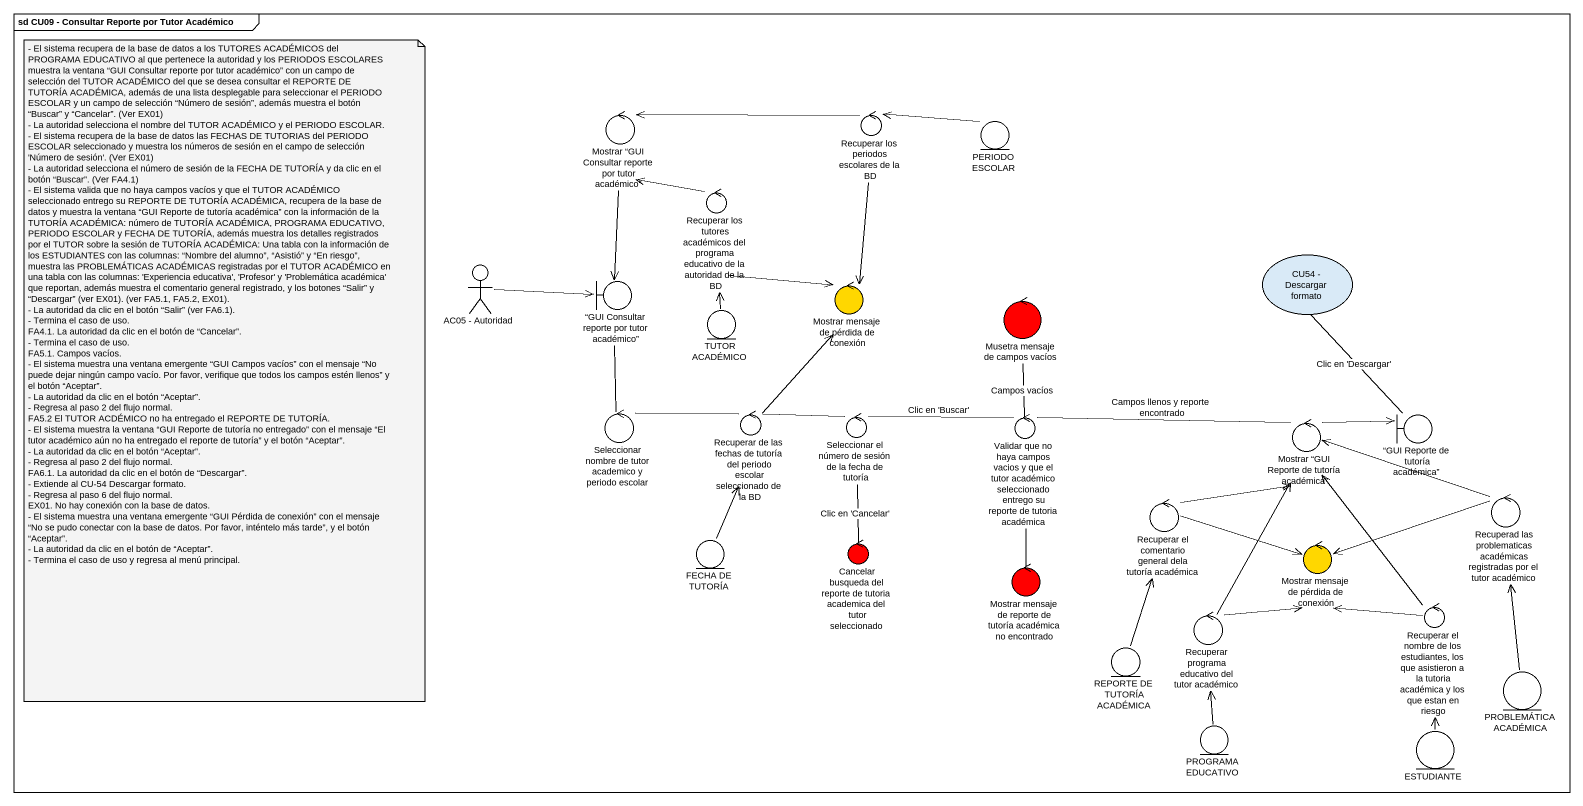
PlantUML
@startuml
mainframe sd CU09 - Consultar Reporte por Tutor Académico
control "Mostrar “GUI Consultar reporte por tutor académico”" as Mostrar_GUI_Consultar
control "Recuperar los periodos escolares de la BD" as Recuperar_los_periodos
entity "PERIODO ESCOLAR" as PERIODO_ESCOLAR
control "Recuperar los tutores académicos del programa educativo de la autoridad de la BD" as Recuperar_los_tutores
actor "AC05 - Autoridad" as AC05_Autoridad
boundary "“GUI Consultar reporte por tutor académico”" as GUI_Consultar_reporte_por
control "Mostrar mensaje de pérdida de conexión" as Mostrar_mensaje_de_pérdida #FFD700
usecase "CU54 - Descargar formato" as CU54_Descargar_formato
entity "TUTOR ACADÉMICO" as TUTOR_ACADÉMICO
control "Musetra mensaje de campos vacíos" as Musetra_mensaje_de_campos #FF0000
control "Seleccionar nombre de tutor academico y periodo escolar" as Seleccionar_nombre_de_tutor
control "Recuperar de las fechas de tutoría del periodo escolar seleccionado de la BD" as Recuperar_de_las_fechas_de
control "Seleccionar el número de sesión de la fecha de tutoría" as Seleccionar_el_número_de
control "Validar que no haya campos vacios y que el tutor académico seleccionado entrego su reporte de tutoria académica" as Validar_que_no_haya_campos
control "Mostrar “GUI Reporte de tutoría académica”" as Mostrar_GUI_Reporte_de
boundary "“GUI Reporte de tutoría académica”" as GUI_Reporte_de_tutoría
control "Recuperar el comentario general dela tutoría académica" as Recuperar_el_comentario
control "Recuperad las problematicas académicas registradas por el tutor académico" as Recuperad_las_problematicas
entity "FECHA DE TUTORÍA" as FECHA_DE_TUTORÍA
control "Cancelar busqueda del reporte de tutoria academica del tutor seleccionado" as Cancelar_busqueda_del #FF0000
control "Mostrar mensaje de pérdida de conexión" as Mostrar_mensaje_de_pérdida_2 #FFD700
control "Mostrar mensaje de reporte de tutoría académica no encontrado" as Mostrar_mensaje_de_reporte #FF0000
control "Recuperar programa educativo del tutor académico" as Recuperar_programa
control "Recuperar el nombre de los estudiantes, los que asistieron a la tutoria académica y los que estan en riesgo" as Recuperar_el_nombre_de_los
entity "REPORTE DE TUTORÍA ACADÉMICA" as REPORTE_DE_TUTORÍA_ACADÉMICA
entity "PROBLEMÁTICA ACADÉMICA" as PROBLEMÁTICA_ACADÉMICA
entity "PROGRAMA EDUCATIVO" as PROGRAMA_EDUCATIVO
entity ESTUDIANTE
Mostrar_GUI_Consultar --> GUI_Consultar_reporte_por
Recuperar_los_periodos -left-> Mostrar_GUI_Consultar
Recuperar_los_periodos --> Mostrar_mensaje_de_pérdida
PERIODO_ESCOLAR -left-> Recuperar_los_periodos
Recuperar_los_tutores -up-> Mostrar_GUI_Consultar
Recuperar_los_tutores --> Mostrar_mensaje_de_pérdida
AC05_Autoridad -right-> GUI_Consultar_reporte_por
GUI_Consultar_reporte_por -- Seleccionar_nombre_de_tutor
CU54_Descargar_formato -- GUI_Reporte_de_tutoría : Clic en 'Descargar'
TUTOR_ACADÉMICO -up-> Recuperar_los_tutores
Seleccionar_nombre_de_tutor -right- Recuperar_de_las_fechas_de
Recuperar_de_las_fechas_de -up-> Mostrar_mensaje_de_pérdida
Recuperar_de_las_fechas_de -right- Seleccionar_el_número_de
Seleccionar_el_número_de -right- Validar_que_no_haya_campos : Clic en 'Buscar'
Seleccionar_el_número_de -- Cancelar_busqueda_del : Clic en 'Cancelar'
Validar_que_no_haya_campos -up- Musetra_mensaje_de_campos : Campos vacíos
Validar_que_no_haya_campos -right- Mostrar_GUI_Reporte_de : Campos llenos y reporte encontrado
Validar_que_no_haya_campos -- Mostrar_mensaje_de_reporte
Mostrar_GUI_Reporte_de -right-> GUI_Reporte_de_tutoría
Recuperar_el_comentario -up-> Mostrar_GUI_Reporte_de
Recuperar_el_comentario -right-> Mostrar_mensaje_de_pérdida_2
Recuperad_las_problematicas -left-> Mostrar_GUI_Reporte_de
Recuperad_las_problematicas -left-> Mostrar_mensaje_de_pérdida_2
FECHA_DE_TUTORÍA -up-> Recuperar_de_las_fechas_de
Recuperar_programa -up-> Mostrar_GUI_Reporte_de
Recuperar_programa -up-> Mostrar_mensaje_de_pérdida_2
Recuperar_el_nombre_de_los -up-> Mostrar_GUI_Reporte_de
Recuperar_el_nombre_de_los -up-> Mostrar_mensaje_de_pérdida_2
REPORTE_DE_TUTORÍA_ACADÉMICA -up-> Recuperar_el_comentario
PROBLEMÁTICA_ACADÉMICA -up-> Recuperad_las_problematicas
PROGRAMA_EDUCATIVO -up-> Recuperar_programa
ESTUDIANTE -up-> Recuperar_el_nombre_de_los
note as N1
  - El sistema recupera de la base de datos a los TUTORES ACADÉMICOS del PROGRAMA EDUCATIVO al que pertenece la autoridad y los PERIODOS ESCOLARES muestra la ventana “GUI Consultar reporte por tutor académico” con un campo de selección del TUTOR ACADÉMICO del que se desea consultar el REPORTE DE TUTORÍA ACADÉMICA, además de una lista desplegable para seleccionar el PERIODO ESCOLAR y un campo de selección “Número de sesión”, además muestra el botón “Buscar” y “Cancelar”. (Ver EX01)
  - La autoridad selecciona el nombre del TUTOR ACADÉMICO y el PERIODO ESCOLAR.
  - El sistema recupera de la base de datos las FECHAS DE TUTORIAS del PERIODO ESCOLAR seleccionado y muestra los números de sesión en el campo de selección 'Número de sesión'. (Ver EX01)
  - La autoridad selecciona el número de sesión de la FECHA DE TUTORÍA y da clic en el botón “Buscar”. (Ver FA4.1)
  - El sistema valida que no haya campos vacíos y que el TUTOR ACADÉMICO seleccionado entrego su REPORTE DE TUTORÍA ACADÉMICA, recupera de la base de datos y muestra la ventana “GUI Reporte de tutoría académica” con la información de la TUTORÍA ACADÉMICA: número de TUTORÍA ACADÉMICA, PROGRAMA EDUCATIVO, PERIODO ESCOLAR y FECHA DE TUTORÍA, además muestra los detalles registrados por el TUTOR sobre la sesión de TUTORÍA ACADÉMICA: Una tabla con la información de los ESTUDIANTES con las columnas: “Nombre del alumno”, “Asistió” y “En riesgo”, muestra las PROBLEMÁTICAS ACADÉMICAS registradas por el TUTOR ACADÉMICO en una tabla con las columnas: 'Experiencia educativa', 'Profesor' y 'Problemática académica' que reportan, además muestra el comentario general registrado, y los botones “Salir” y “Descargar” (ver EX01). (ver FA5.1, FA5.2, EX01).
  - La autoridad da clic en el botón “Salir” (ver FA6.1).
  - Termina el caso de uso.
  FA4.1. La autoridad da clic en el botón de “Cancelar”.
  - Termina el caso de uso.
  FA5.1. Campos vacíos.
  - El sistema muestra una ventana emergente “GUI Campos vacíos” con el mensaje “No puede dejar ningún campo vacío. Por favor, verifique que todos los campos estén llenos” y el botón “Aceptar”.
  - La autoridad da clic en el botón “Aceptar”.
  - Regresa al paso 2 del flujo normal.
  FA5.2 El TUTOR ACDÉMICO no ha entregado el REPORTE DE TUTORÍA.
  - El sistema muestra la ventana “GUI Reporte de tutoría no entregado” con el mensaje “El tutor académico aún no ha entregado el reporte de tutoría” y el botón “Aceptar”.
  - La autoridad da clic en el botón “Aceptar”.
  - Regresa al paso 2 del flujo normal.
  FA6.1. La autoridad da clic en el botón de “Descargar”.
  - Extiende al CU-54 Descargar formato.
  - Regresa al paso 6 del flujo normal.
  EX01. No hay conexión con la base de datos.
  - El sistema muestra una ventana emergente “GUI Pérdida de conexión” con el mensaje “No se pudo conectar con la base de datos. Por favor, inténtelo más tarde”, y el botón “Aceptar”.
  - La autoridad da clic en el botón de “Aceptar”.
  - Termina el caso de uso y regresa al menú principal.
end note
@enduml
